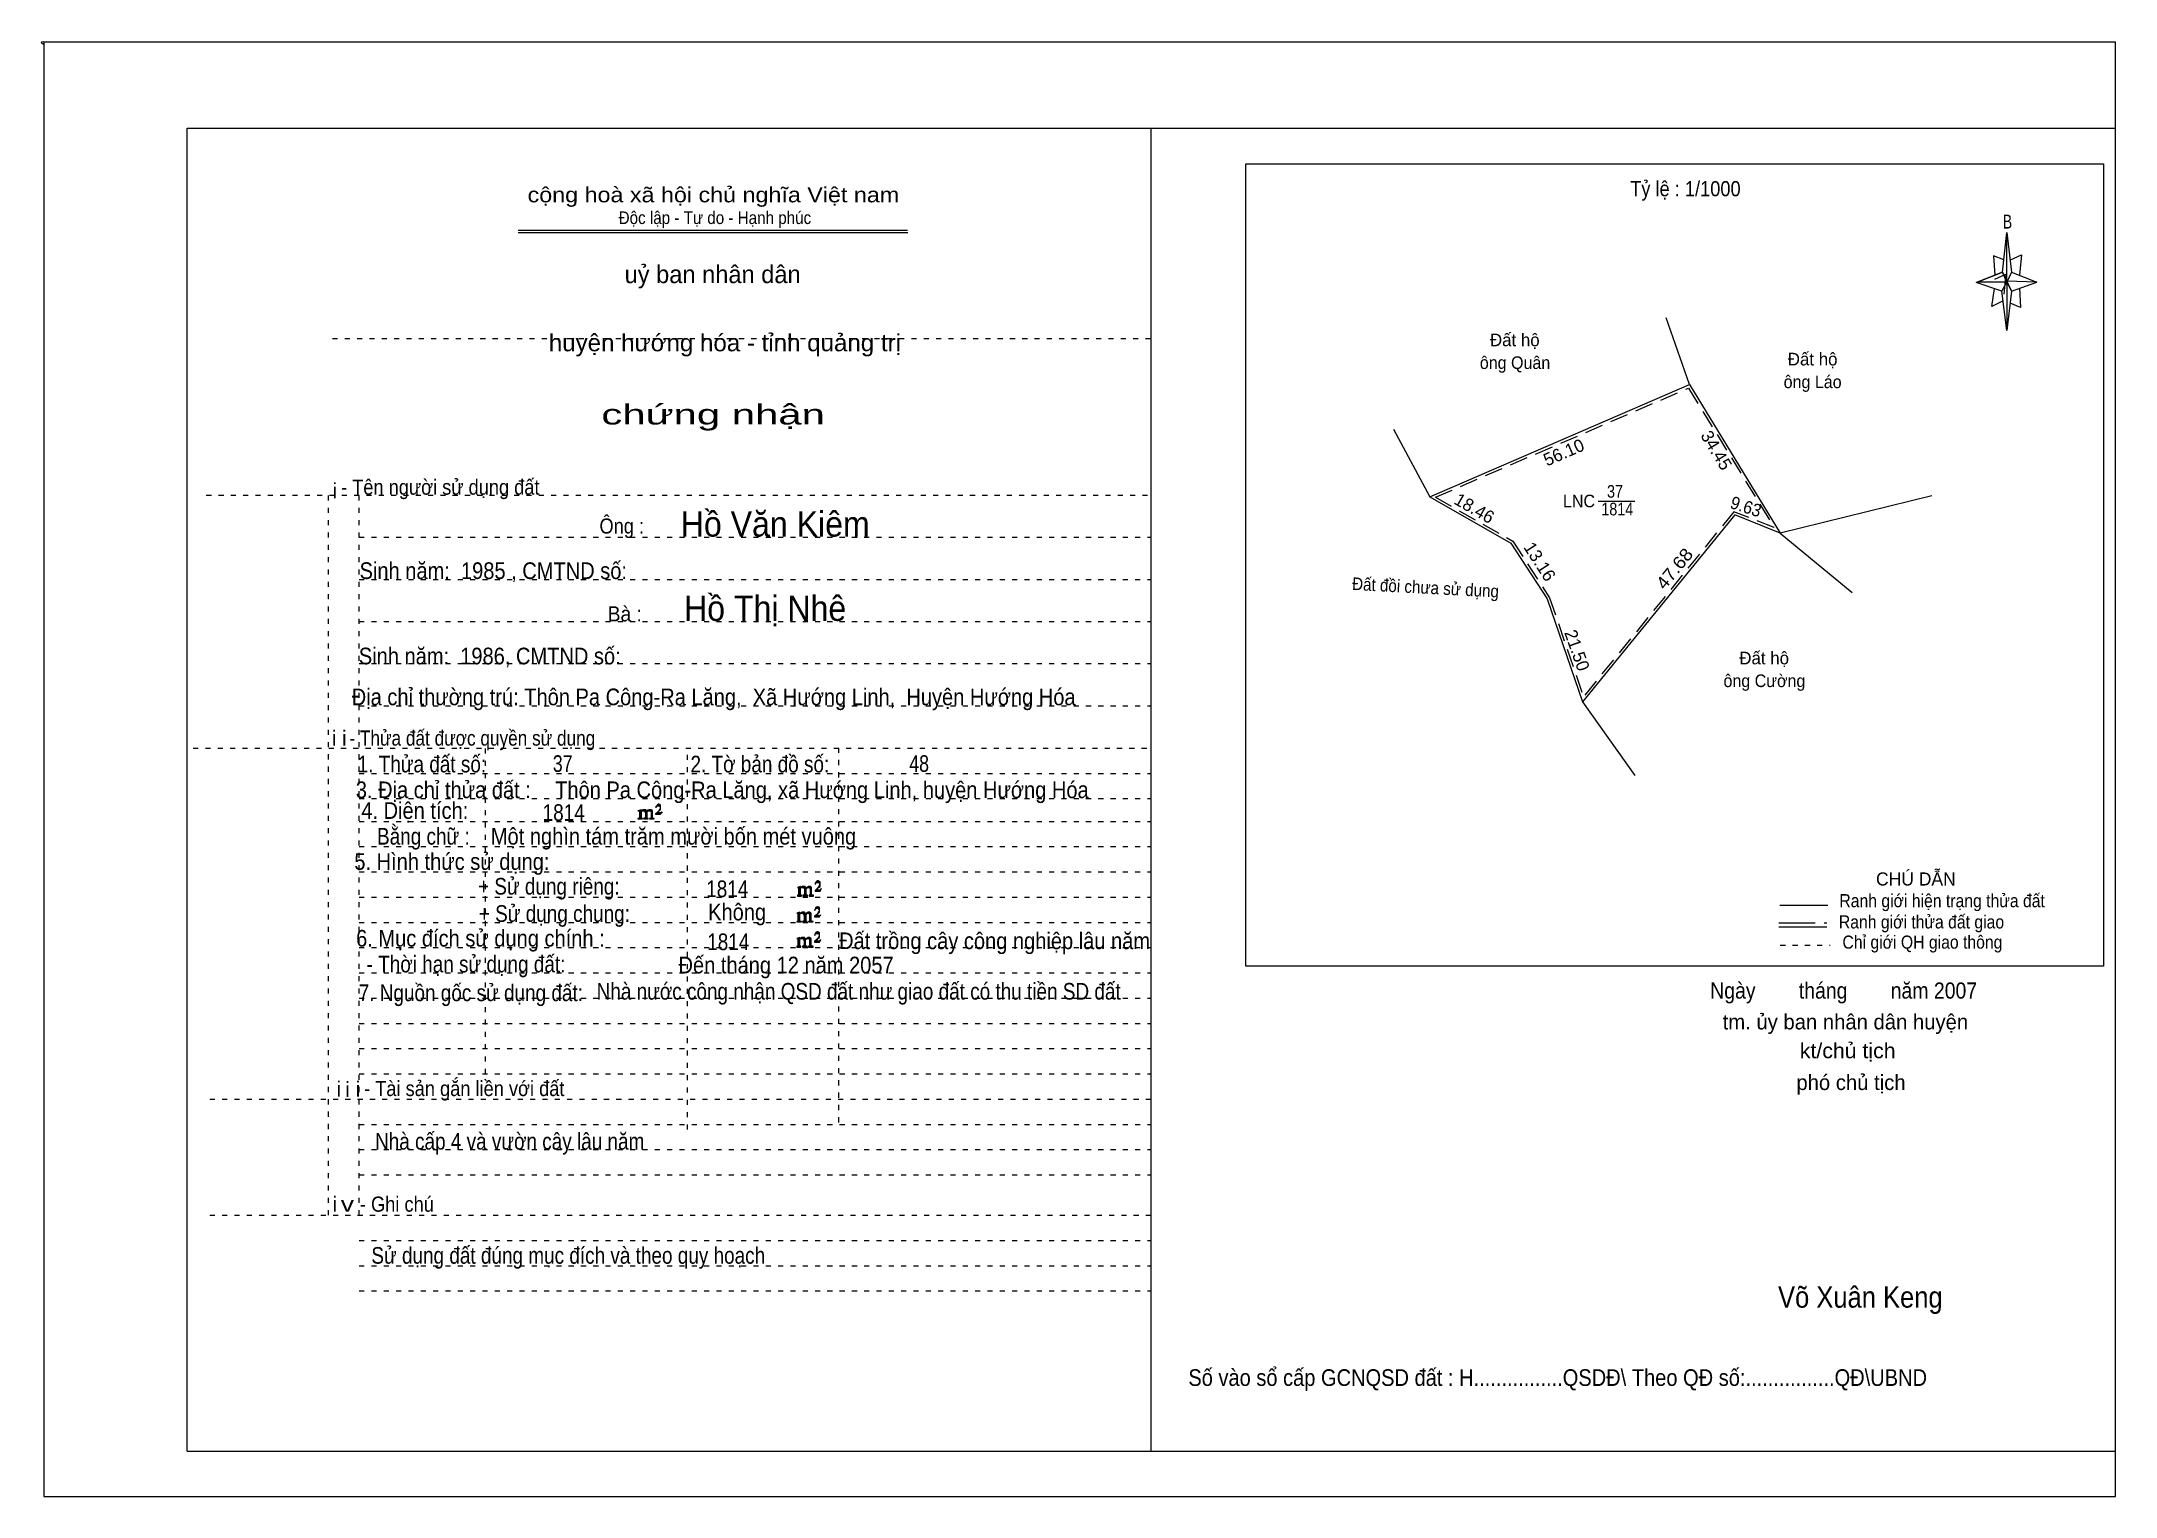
# Model space of a CAD drawing. Header units: centimetres. Extents: x -1.6 to 39.5, y -3.3 to 25.5.
import ezdxf
from ezdxf.enums import TextEntityAlignment as Align

# ---------------------------------------------------------------- set-up
doc = ezdxf.new("R2010")
doc.units = ezdxf.units.CM
doc.header["$LTSCALE"] = 0.12
for name, pattern in [('DOTTED', [1.5, 0.3, -1.2]), ('LONG_DASHED', [7.5, 6, -1.5]), ('MEDIUM_DASHED', [4.5, 3, -1.5])]:
    doc.linetypes.add(name, pattern=pattern)
for name, color, linetype, lineweight in [('1', 7, 'DOTTED', 13), ('10', 7, 'Continuous', 13), ('13', 7, 'Continuous', 13), ('4', 7, 'Continuous', 13), ('5', 7, 'Continuous', 13), ('50', 7, 'Continuous', 13)]:
    doc.layers.add(name, color=color, linetype=linetype, lineweight=lineweight)
doc.layers.add('30', color=7, linetype='Continuous')
doc.layers.add('33', color=7, linetype='Continuous')

msp = doc.modelspace()

# ---------------------------------------------------------------- hatches: boundary and pattern name
at = {"layer": '50'}
for points in [[(10.27, 10.13), (10.27, 10.12), (10.27, 10.11), (10.25, 10.11), (10.24, 10.11), (10.24, 10.1), (10.33, 10.1), (10.33, 10.11), (10.32, 10.11), (10.31, 10.11), (10.31, 10.12), (10.31, 10.13), (10.31, 10.24), (10.31, 10.25), (10.32, 10.26), (10.34, 10.26), (10.35, 10.26), (10.36, 10.26), (10.37, 10.25), (10.39, 10.22), (10.39, 10.13), (10.37, 10.12), (10.37, 10.11), (10.36, 10.11), (10.35, 10.11), (10.35, 10.1), (10.44, 10.1), (10.44, 10.11), (10.43, 10.11), (10.42, 10.11), (10.42, 10.12), (10.42, 10.13), (10.42, 10.24), (10.44, 10.26), (10.45, 10.26), (10.46, 10.26), (10.49, 10.26), (10.49, 10.25), (10.5, 10.24), (10.5, 10.22), (10.5, 10.13), (10.5, 10.12), (10.49, 10.11), (10.49, 10.11), (10.47, 10.11), (10.47, 10.1), (10.56, 10.1), (10.56, 10.11), (10.55, 10.11), (10.54, 10.11), (10.53, 10.12), (10.53, 10.13), (10.53, 10.2), (10.53, 10.25), (10.53, 10.26), (10.52, 10.27), (10.5, 10.28), (10.47, 10.28), (10.46, 10.28), (10.44, 10.27), (10.41, 10.25), (10.41, 10.26), (10.4, 10.28), (10.39, 10.28), (10.37, 10.28), (10.35, 10.28), (10.34, 10.28), (10.32, 10.26), (10.31, 10.26), (10.31, 10.25), (10.31, 10.25), (10.31, 10.26), (10.31, 10.28), (10.24, 10.26), (10.24, 10.26), (10.25, 10.26), (10.27, 10.25), (10.27, 10.24), (10.27, 10.23)], [(10.69, 10.19), (10.72, 10.24), (10.72, 10.24), (10.71, 10.22), (10.69, 10.22), (10.68, 10.22), (10.63, 10.22), (10.66, 10.26), (10.67, 10.27), (10.69, 10.28), (10.69, 10.3), (10.69, 10.32), (10.69, 10.34), (10.69, 10.35), (10.69, 10.37), (10.68, 10.38), (10.67, 10.38), (10.66, 10.39), (10.65, 10.39), (10.63, 10.38), (10.63, 10.38), (10.62, 10.37), (10.61, 10.35), (10.59, 10.33), (10.61, 10.33), (10.61, 10.35), (10.62, 10.35), (10.63, 10.36), (10.65, 10.36), (10.66, 10.36), (10.67, 10.35), (10.68, 10.35), (10.68, 10.32), (10.68, 10.3), (10.66, 10.28), (10.66, 10.26), (10.65, 10.25), (10.59, 10.2), (10.59, 10.19)], [(13.42, 8.61), (13.42, 8.6), (13.42, 8.59), (13.41, 8.59), (13.4, 8.59), (13.4, 8.57), (13.48, 8.57), (13.48, 8.59), (13.47, 8.59), (13.46, 8.59), (13.46, 8.6), (13.46, 8.61), (13.46, 8.72), (13.46, 8.73), (13.47, 8.74), (13.5, 8.74), (13.51, 8.74), (13.52, 8.74), (13.53, 8.73), (13.54, 8.69), (13.54, 8.61), (13.53, 8.6), (13.53, 8.59), (13.52, 8.59), (13.51, 8.59), (13.51, 8.57), (13.6, 8.57), (13.6, 8.59), (13.58, 8.59), (13.57, 8.59), (13.57, 8.6), (13.57, 8.61), (13.57, 8.72), (13.6, 8.74), (13.61, 8.74), (13.62, 8.74), (13.64, 8.74), (13.64, 8.73), (13.65, 8.72), (13.65, 8.69), (13.65, 8.61), (13.65, 8.6), (13.64, 8.59), (13.64, 8.59), (13.63, 8.59), (13.63, 8.57), (13.72, 8.57), (13.72, 8.59), (13.7, 8.59), (13.69, 8.59), (13.68, 8.6), (13.68, 8.61), (13.68, 8.68), (13.68, 8.73), (13.68, 8.74), (13.67, 8.75), (13.65, 8.76), (13.63, 8.76), (13.62, 8.76), (13.6, 8.75), (13.56, 8.73), (13.56, 8.74), (13.55, 8.76), (13.54, 8.76), (13.53, 8.76), (13.51, 8.76), (13.5, 8.76), (13.47, 8.74), (13.46, 8.74), (13.46, 8.73), (13.46, 8.73), (13.46, 8.74), (13.46, 8.76), (13.4, 8.74), (13.4, 8.74), (13.41, 8.74), (13.42, 8.73), (13.42, 8.72), (13.42, 8.71)], [(13.85, 8.67), (13.87, 8.72), (13.87, 8.72), (13.86, 8.69), (13.85, 8.69), (13.84, 8.69), (13.78, 8.69), (13.82, 8.74), (13.83, 8.75), (13.85, 8.76), (13.85, 8.78), (13.85, 8.79), (13.85, 8.82), (13.85, 8.83), (13.85, 8.85), (13.84, 8.86), (13.83, 8.86), (13.82, 8.87), (13.8, 8.87), (13.78, 8.86), (13.78, 8.86), (13.77, 8.85), (13.76, 8.83), (13.75, 8.81), (13.76, 8.81), (13.76, 8.83), (13.77, 8.83), (13.78, 8.84), (13.8, 8.84), (13.82, 8.84), (13.83, 8.83), (13.84, 8.83), (13.84, 8.79), (13.84, 8.78), (13.82, 8.76), (13.82, 8.74), (13.8, 8.73), (13.75, 8.68), (13.75, 8.67)], [(13.41, 8.09), (13.41, 8.08), (13.41, 8.07), (13.4, 8.07), (13.39, 8.07), (13.39, 8.06), (13.48, 8.06), (13.48, 8.07), (13.47, 8.07), (13.45, 8.07), (13.45, 8.08), (13.45, 8.09), (13.45, 8.2), (13.45, 8.21), (13.47, 8.23), (13.49, 8.23), (13.5, 8.23), (13.51, 8.23), (13.52, 8.21), (13.53, 8.18), (13.53, 8.09), (13.52, 8.08), (13.52, 8.07), (13.51, 8.07), (13.5, 8.07), (13.5, 8.06), (13.59, 8.06), (13.59, 8.07), (13.58, 8.07), (13.57, 8.07), (13.57, 8.08), (13.57, 8.09), (13.57, 8.2), (13.59, 8.23), (13.6, 8.23), (13.61, 8.23), (13.63, 8.23), (13.63, 8.21), (13.64, 8.2), (13.64, 8.18), (13.64, 8.09), (13.64, 8.08), (13.63, 8.07), (13.63, 8.07), (13.62, 8.07), (13.62, 8.06), (13.71, 8.06), (13.71, 8.07), (13.7, 8.07), (13.69, 8.07), (13.67, 8.08), (13.67, 8.09), (13.67, 8.17), (13.67, 8.21), (13.67, 8.23), (13.66, 8.24), (13.64, 8.25), (13.62, 8.25), (13.61, 8.25), (13.59, 8.24), (13.55, 8.21), (13.55, 8.23), (13.54, 8.25), (13.53, 8.25), (13.52, 8.25), (13.5, 8.25), (13.49, 8.25), (13.47, 8.23), (13.45, 8.23), (13.45, 8.21), (13.45, 8.21), (13.45, 8.23), (13.45, 8.25), (13.39, 8.23), (13.39, 8.23), (13.4, 8.23), (13.41, 8.21), (13.41, 8.2), (13.41, 8.19)], [(13.84, 8.16), (13.86, 8.2), (13.86, 8.2), (13.85, 8.18), (13.84, 8.18), (13.83, 8.18), (13.77, 8.18), (13.81, 8.23), (13.82, 8.24), (13.84, 8.25), (13.84, 8.27), (13.84, 8.28), (13.84, 8.3), (13.84, 8.31), (13.84, 8.34), (13.83, 8.35), (13.82, 8.35), (13.81, 8.36), (13.8, 8.36), (13.77, 8.35), (13.77, 8.35), (13.76, 8.34), (13.75, 8.31), (13.74, 8.29), (13.75, 8.29), (13.75, 8.31), (13.76, 8.31), (13.77, 8.33), (13.8, 8.33), (13.81, 8.33), (13.82, 8.31), (13.83, 8.31), (13.83, 8.28), (13.83, 8.27), (13.81, 8.25), (13.81, 8.23), (13.8, 8.21), (13.74, 8.17), (13.74, 8.16)], [(13.84, 7.66), (13.86, 7.71), (13.86, 7.71), (13.85, 7.68), (13.84, 7.68), (13.83, 7.68), (13.77, 7.68), (13.81, 7.73), (13.82, 7.74), (13.84, 7.75), (13.84, 7.77), (13.84, 7.78), (13.84, 7.81), (13.84, 7.82), (13.84, 7.84), (13.83, 7.85), (13.82, 7.85), (13.81, 7.86), (13.79, 7.86), (13.77, 7.85), (13.77, 7.85), (13.76, 7.84), (13.75, 7.82), (13.74, 7.8), (13.75, 7.8), (13.75, 7.82), (13.76, 7.82), (13.77, 7.83), (13.79, 7.83), (13.81, 7.83), (13.82, 7.82), (13.83, 7.82), (13.83, 7.78), (13.83, 7.77), (13.81, 7.75), (13.81, 7.73), (13.79, 7.72), (13.74, 7.67), (13.74, 7.66)], [(13.41, 7.6), (13.41, 7.59), (13.41, 7.58), (13.4, 7.58), (13.39, 7.58), (13.39, 7.56), (13.47, 7.56), (13.47, 7.58), (13.46, 7.58), (13.45, 7.58), (13.45, 7.59), (13.45, 7.6), (13.45, 7.71), (13.45, 7.72), (13.46, 7.73), (13.49, 7.73), (13.5, 7.73), (13.51, 7.73), (13.52, 7.72), (13.53, 7.68), (13.53, 7.6), (13.52, 7.59), (13.52, 7.58), (13.51, 7.58), (13.5, 7.58), (13.5, 7.56), (13.59, 7.56), (13.59, 7.58), (13.57, 7.58), (13.56, 7.58), (13.56, 7.59), (13.56, 7.6), (13.56, 7.71), (13.59, 7.73), (13.6, 7.73), (13.61, 7.73), (13.63, 7.73), (13.63, 7.72), (13.64, 7.71), (13.64, 7.68), (13.64, 7.6), (13.64, 7.59), (13.63, 7.58), (13.63, 7.58), (13.62, 7.58), (13.62, 7.56), (13.71, 7.56), (13.71, 7.58), (13.69, 7.58), (13.68, 7.58), (13.67, 7.59), (13.67, 7.6), (13.67, 7.67), (13.67, 7.72), (13.67, 7.73), (13.66, 7.74), (13.64, 7.75), (13.62, 7.75), (13.61, 7.75), (13.59, 7.74), (13.55, 7.72), (13.55, 7.73), (13.54, 7.75), (13.53, 7.75), (13.52, 7.75), (13.5, 7.75), (13.49, 7.75), (13.46, 7.73), (13.45, 7.73), (13.45, 7.72), (13.45, 7.72), (13.45, 7.73), (13.45, 7.75), (13.39, 7.73), (13.39, 7.73), (13.4, 7.73), (13.41, 7.72), (13.41, 7.71), (13.41, 7.7)]]:
    msp.add_hatch(color=256, dxfattribs=at).paths.add_polyline_path(points)

# ---------------------------------------------------------------- linework, layer by layer
at = {"layer": '1', "linetype": 'Continuous'}
for p, q in [((1.31, -2.42), (1.31, 23.78)), ((1.31, 23.78), (39.51, 23.78)), ((20.41, -2.42), (20.41, 23.78)), ((39.51, -2.42), (39.51, 23.78)), ((7.87, 21.76), (15.58, 21.76)), ((7.87, 21.71), (15.59, 21.71)), ((37.26, 20.55), (36.75, 20.72)), ((1.31, -2.42), (39.51, -2.42))]:
    msp.add_line(p, q, dxfattribs=at)
at = {"layer": '1'}
for p, q in [((4.19, 19.61), (20.41, 19.61)), ((1.69, 16.51), (20.41, 16.51)), ((4.11, 2.25), (4.11, 16.51)), ((4.72, 2.25), (4.72, 16.51)), ((4.72, 15.68), (20.41, 15.68)), ((4.72, 14.84), (20.41, 14.84)), ((4.72, 14.01), (20.41, 14.01)), ((4.72, 13.18), (20.41, 13.18)), ((4.72, 12.34), (20.41, 12.34)), ((1.43, 11.5), (20.41, 11.5)), ((7.22, 5.05), (7.22, 11.5)), ((11.22, 3.95), (11.22, 11.5)), ((14.22, 4.09), (14.22, 11.5)), ((4.72, 11), (20.41, 11)), ((4.72, 10.5), (20.41, 10.5)), ((4.72, 10.05), (20.41, 10.05)), ((4.72, 9.55), (20.41, 9.55)), ((4.72, 9.05), (20.41, 9.05)), ((4.72, 8.55), (20.41, 8.55)), ((4.72, 8.05), (20.41, 8.05)), ((4.72, 7.55), (20.41, 7.55)), ((4.72, 7.05), (20.41, 7.05)), ((4.72, 6.55), (20.41, 6.55)), ((4.72, 6.05), (20.41, 6.05)), ((4.72, 5.55), (20.41, 5.55)), ((4.72, 5.05), (20.41, 5.05)), ((1.76, 4.55), (20.41, 4.55)), ((4.72, 4.05), (20.41, 4.05)), ((4.72, 3.55), (20.41, 3.55)), ((4.72, 3.05), (20.41, 3.05)), ((1.76, 2.25), (20.41, 2.25)), ((4.72, 1.75), (20.41, 1.75)), ((4.72, 1.25), (20.41, 1.25)), ((4.72, 0.75), (20.41, 0.75))]:
    msp.add_line(p, q, dxfattribs=at)
at = {"layer": '1', "linetype": 'Continuous'}
msp.add_lwpolyline([(-1.53, -3.32), (39.51, -3.32), (39.51, 25.48), (-1.53, 25.48)], close=True, dxfattribs=at)
msp.add_lwpolyline([(37.27, 20.35), (37.06, 20.25), (37.11, 20.6)], dxfattribs=at)
at = {"layer": '10'}
for p, q in [((31.07, 18.7), (30.61, 20.02)), ((25.93, 16.48), (31.07, 18.7)), ((31.07, 18.7), (32.87, 15.76)), ((25.21, 17.82), (25.93, 16.48)), ((35.87, 16.5), (32.87, 15.76)), ((32.87, 15.76), (34.29, 14.58)), ((28.95, 12.42), (29.99, 10.96))]:
    msp.add_line(p, q, dxfattribs=at)
at = {"layer": '10', "linetype": 'MEDIUM_DASHED'}
for points in [[(26.04, 16.47), (31.05, 18.63), (32.75, 15.87)], [(26.04, 16.47), (27.57, 15.6), (28.3, 14.48), (28.97, 12.52)], [(32.75, 15.87), (31.95, 16.18), (28.97, 12.52)]]:
    msp.add_lwpolyline(points, dxfattribs=at)
at = {"layer": '10'}
for points in [[(25.93, 16.48), (27.53, 15.56), (28.25, 14.46), (28.95, 12.42)], [(32.87, 15.76), (31.97, 16.12), (28.95, 12.42)]]:
    msp.add_lwpolyline(points, dxfattribs=at)
at = {"layer": '13'}
msp.add_line((29.26, 16.39), (29.99, 16.39), dxfattribs=at)
at = {"layer": '4'}
for p, q in [((32.86, 8.39), (33.81, 8.39)), ((32.84, 7.96), (33.79, 7.96))]:
    msp.add_line(p, q, dxfattribs=at)
at = {"layer": '4', "linetype": 'LONG_DASHED'}
msp.add_line((32.84, 8.04), (33.79, 8.04), dxfattribs=at)
at = {"layer": '4', "linetype": 'DOTTED'}
msp.add_line((32.87, 7.6), (33.86, 7.6), dxfattribs=at)
at = {"layer": '4'}
msp.add_lwpolyline([(22.28, 23.07), (39.27, 23.07), (39.27, 7.18), (22.28, 7.18)], close=True, dxfattribs=at)
msp.add_circle((-1.55, 25.47), 0.025, dxfattribs=at)
at = {"layer": '5'}
for p, q in [((37.27, 20.93), (37.36, 21.71)), ((37.45, 20.55), (37.36, 19.77)), ((37.45, 20.93), (37.95, 20.73)), ((37.61, 20.61), (37.63, 20.23)), ((37.63, 20.23), (37.42, 20.31))]:
    msp.add_line(p, q, dxfattribs=at)
for points in [[(37.36, 21.71), (37.45, 20.93), (37.36, 20.73)], [(37.36, 20.73), (36.77, 20.73), (37.27, 20.93), (37.45, 20.55), (37.95, 20.73), (37.36, 20.75)], [(37.36, 20.73), (37.36, 19.77), (37.26, 20.55)]]:
    msp.add_lwpolyline(points, close=True, dxfattribs=at)
for points in [[(37.3, 21.17), (37.09, 21.25), (37.12, 20.87)], [(37.43, 21.17), (37.65, 21.27), (37.61, 20.87)], [(37.36, 20.73), (37.27, 20.93), (36.77, 20.73)], [(37.12, 20.79), (37.34, 20.89), (37.3, 20.49)], [(37.36, 20.73), (37.45, 20.55), (37.95, 20.73)]]:
    msp.add_lwpolyline(points, dxfattribs=at)
at = {"layer": '50'}
for points in [[(10.27, 10.13), (10.27, 10.12), (10.27, 10.11), (10.25, 10.11), (10.24, 10.11), (10.24, 10.1), (10.33, 10.1), (10.33, 10.11), (10.32, 10.11), (10.31, 10.11), (10.31, 10.12), (10.31, 10.13), (10.31, 10.24), (10.31, 10.25), (10.32, 10.26), (10.34, 10.26), (10.35, 10.26), (10.36, 10.26), (10.37, 10.25), (10.39, 10.22), (10.39, 10.13), (10.37, 10.12), (10.37, 10.11), (10.36, 10.11), (10.35, 10.11), (10.35, 10.1), (10.44, 10.1), (10.44, 10.11), (10.43, 10.11), (10.42, 10.11), (10.42, 10.12), (10.42, 10.13), (10.42, 10.24), (10.44, 10.26), (10.45, 10.26), (10.46, 10.26), (10.49, 10.26), (10.49, 10.25), (10.5, 10.24), (10.5, 10.22), (10.5, 10.13), (10.5, 10.12), (10.49, 10.11), (10.49, 10.11), (10.47, 10.11), (10.47, 10.1), (10.56, 10.1), (10.56, 10.11), (10.55, 10.11), (10.54, 10.11), (10.53, 10.12), (10.53, 10.13), (10.53, 10.2), (10.53, 10.25), (10.53, 10.26), (10.52, 10.27), (10.5, 10.28), (10.47, 10.28), (10.46, 10.28), (10.44, 10.27), (10.41, 10.25), (10.41, 10.26), (10.4, 10.28), (10.39, 10.28), (10.37, 10.28), (10.35, 10.28), (10.34, 10.28), (10.32, 10.26), (10.31, 10.26), (10.31, 10.25), (10.31, 10.25), (10.31, 10.26), (10.31, 10.28), (10.24, 10.26), (10.24, 10.26), (10.25, 10.26), (10.27, 10.25), (10.27, 10.24), (10.27, 10.23)], [(10.69, 10.19), (10.72, 10.24), (10.72, 10.24), (10.71, 10.22), (10.69, 10.22), (10.68, 10.22), (10.63, 10.22), (10.66, 10.26), (10.67, 10.27), (10.69, 10.28), (10.69, 10.3), (10.69, 10.32), (10.69, 10.34), (10.69, 10.35), (10.69, 10.37), (10.68, 10.38), (10.67, 10.38), (10.66, 10.39), (10.65, 10.39), (10.63, 10.38), (10.63, 10.38), (10.62, 10.37), (10.61, 10.35), (10.59, 10.33), (10.61, 10.33), (10.61, 10.35), (10.62, 10.35), (10.63, 10.36), (10.65, 10.36), (10.66, 10.36), (10.67, 10.35), (10.68, 10.35), (10.68, 10.32), (10.68, 10.3), (10.66, 10.28), (10.66, 10.26), (10.65, 10.25), (10.59, 10.2), (10.59, 10.19)], [(13.42, 8.61), (13.42, 8.6), (13.42, 8.59), (13.41, 8.59), (13.4, 8.59), (13.4, 8.57), (13.48, 8.57), (13.48, 8.59), (13.47, 8.59), (13.46, 8.59), (13.46, 8.6), (13.46, 8.61), (13.46, 8.72), (13.46, 8.73), (13.47, 8.74), (13.5, 8.74), (13.51, 8.74), (13.52, 8.74), (13.53, 8.73), (13.54, 8.69), (13.54, 8.61), (13.53, 8.6), (13.53, 8.59), (13.52, 8.59), (13.51, 8.59), (13.51, 8.57), (13.6, 8.57), (13.6, 8.59), (13.58, 8.59), (13.57, 8.59), (13.57, 8.6), (13.57, 8.61), (13.57, 8.72), (13.6, 8.74), (13.61, 8.74), (13.62, 8.74), (13.64, 8.74), (13.64, 8.73), (13.65, 8.72), (13.65, 8.69), (13.65, 8.61), (13.65, 8.6), (13.64, 8.59), (13.64, 8.59), (13.63, 8.59), (13.63, 8.57), (13.72, 8.57), (13.72, 8.59), (13.7, 8.59), (13.69, 8.59), (13.68, 8.6), (13.68, 8.61), (13.68, 8.68), (13.68, 8.73), (13.68, 8.74), (13.67, 8.75), (13.65, 8.76), (13.63, 8.76), (13.62, 8.76), (13.6, 8.75), (13.56, 8.73), (13.56, 8.74), (13.55, 8.76), (13.54, 8.76), (13.53, 8.76), (13.51, 8.76), (13.5, 8.76), (13.47, 8.74), (13.46, 8.74), (13.46, 8.73), (13.46, 8.73), (13.46, 8.74), (13.46, 8.76), (13.4, 8.74), (13.4, 8.74), (13.41, 8.74), (13.42, 8.73), (13.42, 8.72), (13.42, 8.71)], [(13.85, 8.67), (13.87, 8.72), (13.87, 8.72), (13.86, 8.69), (13.85, 8.69), (13.84, 8.69), (13.78, 8.69), (13.82, 8.74), (13.83, 8.75), (13.85, 8.76), (13.85, 8.78), (13.85, 8.79), (13.85, 8.82), (13.85, 8.83), (13.85, 8.85), (13.84, 8.86), (13.83, 8.86), (13.82, 8.87), (13.8, 8.87), (13.78, 8.86), (13.78, 8.86), (13.77, 8.85), (13.76, 8.83), (13.75, 8.81), (13.76, 8.81), (13.76, 8.83), (13.77, 8.83), (13.78, 8.84), (13.8, 8.84), (13.82, 8.84), (13.83, 8.83), (13.84, 8.83), (13.84, 8.79), (13.84, 8.78), (13.82, 8.76), (13.82, 8.74), (13.8, 8.73), (13.75, 8.68), (13.75, 8.67)], [(13.41, 8.09), (13.41, 8.08), (13.41, 8.07), (13.4, 8.07), (13.39, 8.07), (13.39, 8.06), (13.48, 8.06), (13.48, 8.07), (13.47, 8.07), (13.45, 8.07), (13.45, 8.08), (13.45, 8.09), (13.45, 8.2), (13.45, 8.21), (13.47, 8.23), (13.49, 8.23), (13.5, 8.23), (13.51, 8.23), (13.52, 8.21), (13.53, 8.18), (13.53, 8.09), (13.52, 8.08), (13.52, 8.07), (13.51, 8.07), (13.5, 8.07), (13.5, 8.06), (13.59, 8.06), (13.59, 8.07), (13.58, 8.07), (13.57, 8.07), (13.57, 8.08), (13.57, 8.09), (13.57, 8.2), (13.59, 8.23), (13.6, 8.23), (13.61, 8.23), (13.63, 8.23), (13.63, 8.21), (13.64, 8.2), (13.64, 8.18), (13.64, 8.09), (13.64, 8.08), (13.63, 8.07), (13.63, 8.07), (13.62, 8.07), (13.62, 8.06), (13.71, 8.06), (13.71, 8.07), (13.7, 8.07), (13.69, 8.07), (13.67, 8.08), (13.67, 8.09), (13.67, 8.17), (13.67, 8.21), (13.67, 8.23), (13.66, 8.24), (13.64, 8.25), (13.62, 8.25), (13.61, 8.25), (13.59, 8.24), (13.55, 8.21), (13.55, 8.23), (13.54, 8.25), (13.53, 8.25), (13.52, 8.25), (13.5, 8.25), (13.49, 8.25), (13.47, 8.23), (13.45, 8.23), (13.45, 8.21), (13.45, 8.21), (13.45, 8.23), (13.45, 8.25), (13.39, 8.23), (13.39, 8.23), (13.4, 8.23), (13.41, 8.21), (13.41, 8.2), (13.41, 8.19)], [(13.84, 8.16), (13.86, 8.2), (13.86, 8.2), (13.85, 8.18), (13.84, 8.18), (13.83, 8.18), (13.77, 8.18), (13.81, 8.23), (13.82, 8.24), (13.84, 8.25), (13.84, 8.27), (13.84, 8.28), (13.84, 8.3), (13.84, 8.31), (13.84, 8.34), (13.83, 8.35), (13.82, 8.35), (13.81, 8.36), (13.8, 8.36), (13.77, 8.35), (13.77, 8.35), (13.76, 8.34), (13.75, 8.31), (13.74, 8.29), (13.75, 8.29), (13.75, 8.31), (13.76, 8.31), (13.77, 8.33), (13.8, 8.33), (13.81, 8.33), (13.82, 8.31), (13.83, 8.31), (13.83, 8.28), (13.83, 8.27), (13.81, 8.25), (13.81, 8.23), (13.8, 8.21), (13.74, 8.17), (13.74, 8.16)], [(13.84, 7.66), (13.86, 7.71), (13.86, 7.71), (13.85, 7.68), (13.84, 7.68), (13.83, 7.68), (13.77, 7.68), (13.81, 7.73), (13.82, 7.74), (13.84, 7.75), (13.84, 7.77), (13.84, 7.78), (13.84, 7.81), (13.84, 7.82), (13.84, 7.84), (13.83, 7.85), (13.82, 7.85), (13.81, 7.86), (13.79, 7.86), (13.77, 7.85), (13.77, 7.85), (13.76, 7.84), (13.75, 7.82), (13.74, 7.8), (13.75, 7.8), (13.75, 7.82), (13.76, 7.82), (13.77, 7.83), (13.79, 7.83), (13.81, 7.83), (13.82, 7.82), (13.83, 7.82), (13.83, 7.78), (13.83, 7.77), (13.81, 7.75), (13.81, 7.73), (13.79, 7.72), (13.74, 7.67), (13.74, 7.66)], [(13.41, 7.6), (13.41, 7.59), (13.41, 7.58), (13.4, 7.58), (13.39, 7.58), (13.39, 7.56), (13.47, 7.56), (13.47, 7.58), (13.46, 7.58), (13.45, 7.58), (13.45, 7.59), (13.45, 7.6), (13.45, 7.71), (13.45, 7.72), (13.46, 7.73), (13.49, 7.73), (13.5, 7.73), (13.51, 7.73), (13.52, 7.72), (13.53, 7.68), (13.53, 7.6), (13.52, 7.59), (13.52, 7.58), (13.51, 7.58), (13.5, 7.58), (13.5, 7.56), (13.59, 7.56), (13.59, 7.58), (13.57, 7.58), (13.56, 7.58), (13.56, 7.59), (13.56, 7.6), (13.56, 7.71), (13.59, 7.73), (13.6, 7.73), (13.61, 7.73), (13.63, 7.73), (13.63, 7.72), (13.64, 7.71), (13.64, 7.68), (13.64, 7.6), (13.64, 7.59), (13.63, 7.58), (13.63, 7.58), (13.62, 7.58), (13.62, 7.56), (13.71, 7.56), (13.71, 7.58), (13.69, 7.58), (13.68, 7.58), (13.67, 7.59), (13.67, 7.6), (13.67, 7.67), (13.67, 7.72), (13.67, 7.73), (13.66, 7.74), (13.64, 7.75), (13.62, 7.75), (13.61, 7.75), (13.59, 7.74), (13.55, 7.72), (13.55, 7.73), (13.54, 7.75), (13.53, 7.75), (13.52, 7.75), (13.5, 7.75), (13.49, 7.75), (13.46, 7.73), (13.45, 7.73), (13.45, 7.72), (13.45, 7.72), (13.45, 7.73), (13.45, 7.75), (13.39, 7.73), (13.39, 7.73), (13.4, 7.73), (13.41, 7.72), (13.41, 7.71), (13.41, 7.7)]]:
    msp.add_lwpolyline(points, close=True, dxfattribs=at)

# ---------------------------------------------------------------- texts
at = {"layer": '1'}
for s, height, width, p in [('cộng hoà xã hội chủ nghĩa Việt nam', 0.3, 1.15, (11.735, 22.31)), ('Độc lập - Tự do - Hạnh phúc', 0.25, 0.9, (11.765, 21.88)), ('chứng nhận', 0.4, 1.55, (11.73, 17.91)), ('- Tên người sử dụng đất', 0.3, 0.9, (6.325, 16.52)), ('- Thửa đất được quyền sử dụng', 0.3, 0.85, (6.96, 11.55)), ('- Tài sản gắn liền với đất ', 0.3, 0.9, (6.85, 4.61)), ('v', 0.3, 1.3, (4.485, 2.32)), ('- Ghi chú', 0.3, 0.9, (5.465, 2.32))]:
    msp.add_text(s, height=height, dxfattribs=dict(at, width=width)).set_placement(p, align=Align.CENTER)
for s, height, p in [('uỷ ban nhân dân', 0.35, (11.72, 20.71)), ('i', 0.3, (4.235, 16.45)), ('i', 0.3, (4.225, 11.55)), ('i', 0.3, (4.425, 11.55)), ('i', 0.3, (4.315, 4.6)), ('i', 0.3, (4.485, 4.59)), ('i', 0.3, (4.695, 4.6)), ('i', 0.3, (4.235, 2.32))]:
    msp.add_text(s, height=height, dxfattribs=at).set_placement(p, align=Align.CENTER)
at = {"layer": '10'}
for s, height, width, p in [('Tỷ lệ : 1/1000', 0.3, 0.9, (30.99, 22.43)), ('ông Quân', 0.25, 0.95, (27.615, 19.01)), ('ông Láo', 0.25, 0.95, (33.51, 18.63)), ('Hồ Văn Kiêm', 0.5, 0.95, (12.96, 15.69)), ('Hồ Thị Nhê', 0.5, 0.95, (12.76, 14.02)), ('ông Cường', 0.25, 0.95, (32.555, 12.71)), ('Võ Xuân Keng', 0.42, 0.9, (34.455, 0.42))]:
    msp.add_text(s, height=height, dxfattribs=dict(at, width=width)).set_placement(p, align=Align.CENTER)
for p in [(27.61, 19.46), (33.51, 19.08), (32.55, 13.16)]:
    msp.add_text('Đất hộ', height=0.25, dxfattribs=at).set_placement(p, align=Align.CENTER)
at = {"layer": '10', "width": 0.9}
msp.add_text('Đất đồi chưa sử dụng ', height=0.25, rotation=357, dxfattribs=at).set_placement((25.878, 14.556), align=Align.CENTER)
at = {"layer": '30'}
for s, rotation, p in [('34.45', 301.212, (31.497, 17.335)), ('56.10', 23.38, (28.63, 17.244)), ('18.46', 330.186, (26.748, 16.143)), ('13.16', 302.869, (28, 15.128)), ('21.50', 289.48, (28.726, 13.397))]:
    msp.add_text(s, height=0.25, rotation=rotation, dxfattribs=at).set_placement(p, align=Align.CENTER)
for s, height, rotation, width, p in [('9.63', 0.2499, 342, 0.95, (32.151, 16.165)), ('47.68', 0.25, 50.839, 1.1, (30.87, 14.976))]:
    msp.add_text(s, height=height, rotation=rotation, dxfattribs=dict(at, width=width)).set_placement(p, align=Align.CENTER)
at = {"layer": '33', "width": 0.95}
msp.add_text('LNC', height=0.25, dxfattribs=at).set_placement((29.2, 16.27), align=Align.RIGHT)
at = {"layer": '33', "width": 0.85}
for s, p in [('37', (29.595, 16.46)), ('1814', (29.64, 16.11))]:
    msp.add_text(s, height=0.25, dxfattribs=at).set_placement(p, align=Align.CENTER)
at = {"layer": '4'}
msp.add_text('CHÚ DẪN', height=0.2591, dxfattribs=at).set_placement((35.555, 8.78), align=Align.CENTER)
at = {"layer": '4', "width": 0.9}
for s, p in [('Ranh giới hiện trạng thửa đất', (36.075, 8.35)), ('Ranh giới thửa đất giao ', (35.71, 7.93)), ('Chỉ giới QH giao thông', (35.685, 7.53))]:
    msp.add_text(s, height=0.2591, dxfattribs=at).set_placement(p, align=Align.CENTER)
at = {"layer": '5', "width": 0.75}
msp.add_text('B', height=0.276, dxfattribs=at).set_placement((37.37, 21.79), align=Align.CENTER)
at = {"layer": '50'}
for s, height, width, p in [('  huyện hướng hóa - tỉnh quảng trị', 0.34, 1.05, (11.83, 19.36)), ('Ông :', 0.3, 0.9, (9.92, 15.75)), ('Sinh năm:  1985 , CMTND số: ', 0.33, 0.9, (7.43, 14.85)), ('Bà :', 0.3, 0.95, (9.98, 14.01)), ('Sinh năm:  1986, CMTND số: ', 0.33, 0.9, (7.36, 13.16)), ('Địa chỉ thường trú: Thôn Pa Công-Ra Lăng,  Xã Hướng Linh,  Huyện Hướng Hóa', 0.33, 0.9, (11.74, 12.35)), ('1. Thửa đất số:  ', 0.33, 0.85, (6.065, 11.02)), ('37', 0.33, 0.8, (8.75, 11.03)), ('2. Tờ bản đồ số:  ', 0.33, 0.85, (12.76, 11.02)), ('48', 0.33, 0.8, (15.81, 11.03)), ('3. Địa chỉ thửa đất : ', 0.33, 0.9, (6.44, 10.51)), ('Thôn Pa Công-Ra Lăng, xã Hướng Linh, huyện Hướng Hóa', 0.33, 0.9, (13.885, 10.51)), ('4. Diện tích: ', 0.33, 0.9, (5.875, 10.1)), ('1814', 0.33, 0.85, (8.77, 10.06)), ('Bằng chữ :', 0.33, 0.85, (5.99, 9.59)), ('Một nghìn tám trăm mười bốn mét vuông', 0.33, 0.9, (10.945, 9.59)), ('5. Hình thức sử dụng:', 0.33, 0.9, (6.555, 9.09)), ('+ Sử dụng riêng:', 0.33, 0.85, (8.475, 8.6)), ('1814', 0.33, 0.85, (12.01, 8.55)), ('+ Sử dụng chung:', 0.33, 0.85, (8.585, 8.06)), ('Không', 0.33, 0.9, (12.205, 8.09)), ('6. Mục đích sử dụng chính :', 0.33, 0.9, (7.12, 7.57)), ('1814', 0.33, 0.85, (12.03, 7.5)), ('Đất trồng cây công nghiệp lâu năm', 0.33, 0.9, (17.305, 7.52)), ('- Thời hạn sử dụng đất:', 0.33, 0.85, (6.835, 7.06)), ('Đến tháng 12 năm 2057', 0.33, 0.9, (13.175, 7.04)), ('7. Nguồn gốc sử dụng đất:', 0.33, 0.85, (6.93, 6.49)), ('Nhà nước công nhận QSD đất như giao đất có thu tiền SD đất ', 0.33, 0.85, (14.665, 6.52)), ('Ngày        tháng        năm 2007', 0.32, 0.9, (34.125, 6.54)), ('kt/chủ tịch', 0.3, 1.05, (34.205, 5.36)), ('Nhà cấp 4 và vườn cây lâu năm', 0.33, 0.85, (7.7, 3.55)), ('Sử dụng đất đúng mục đích và theo quy hoạch', 0.33, 0.85, (8.86, 1.29)), ('Số vào sổ cấp GCNQSD đất : H................QSDĐ\\ Theo QĐ số:................QĐ\\UBND', 0.33, 0.9, (28.46, -1.13))]:
    msp.add_text(s, height=height, dxfattribs=dict(at, width=width)).set_placement(p, align=Align.CENTER)
for s, p in [('tm. ủy ban nhân dân huyện ', (34.215, 5.93)), ('phó chủ tịch', (34.27, 4.73))]:
    msp.add_text(s, height=0.3, dxfattribs=at).set_placement(p, align=Align.CENTER)

doc.saveas('drawing.dxf')
